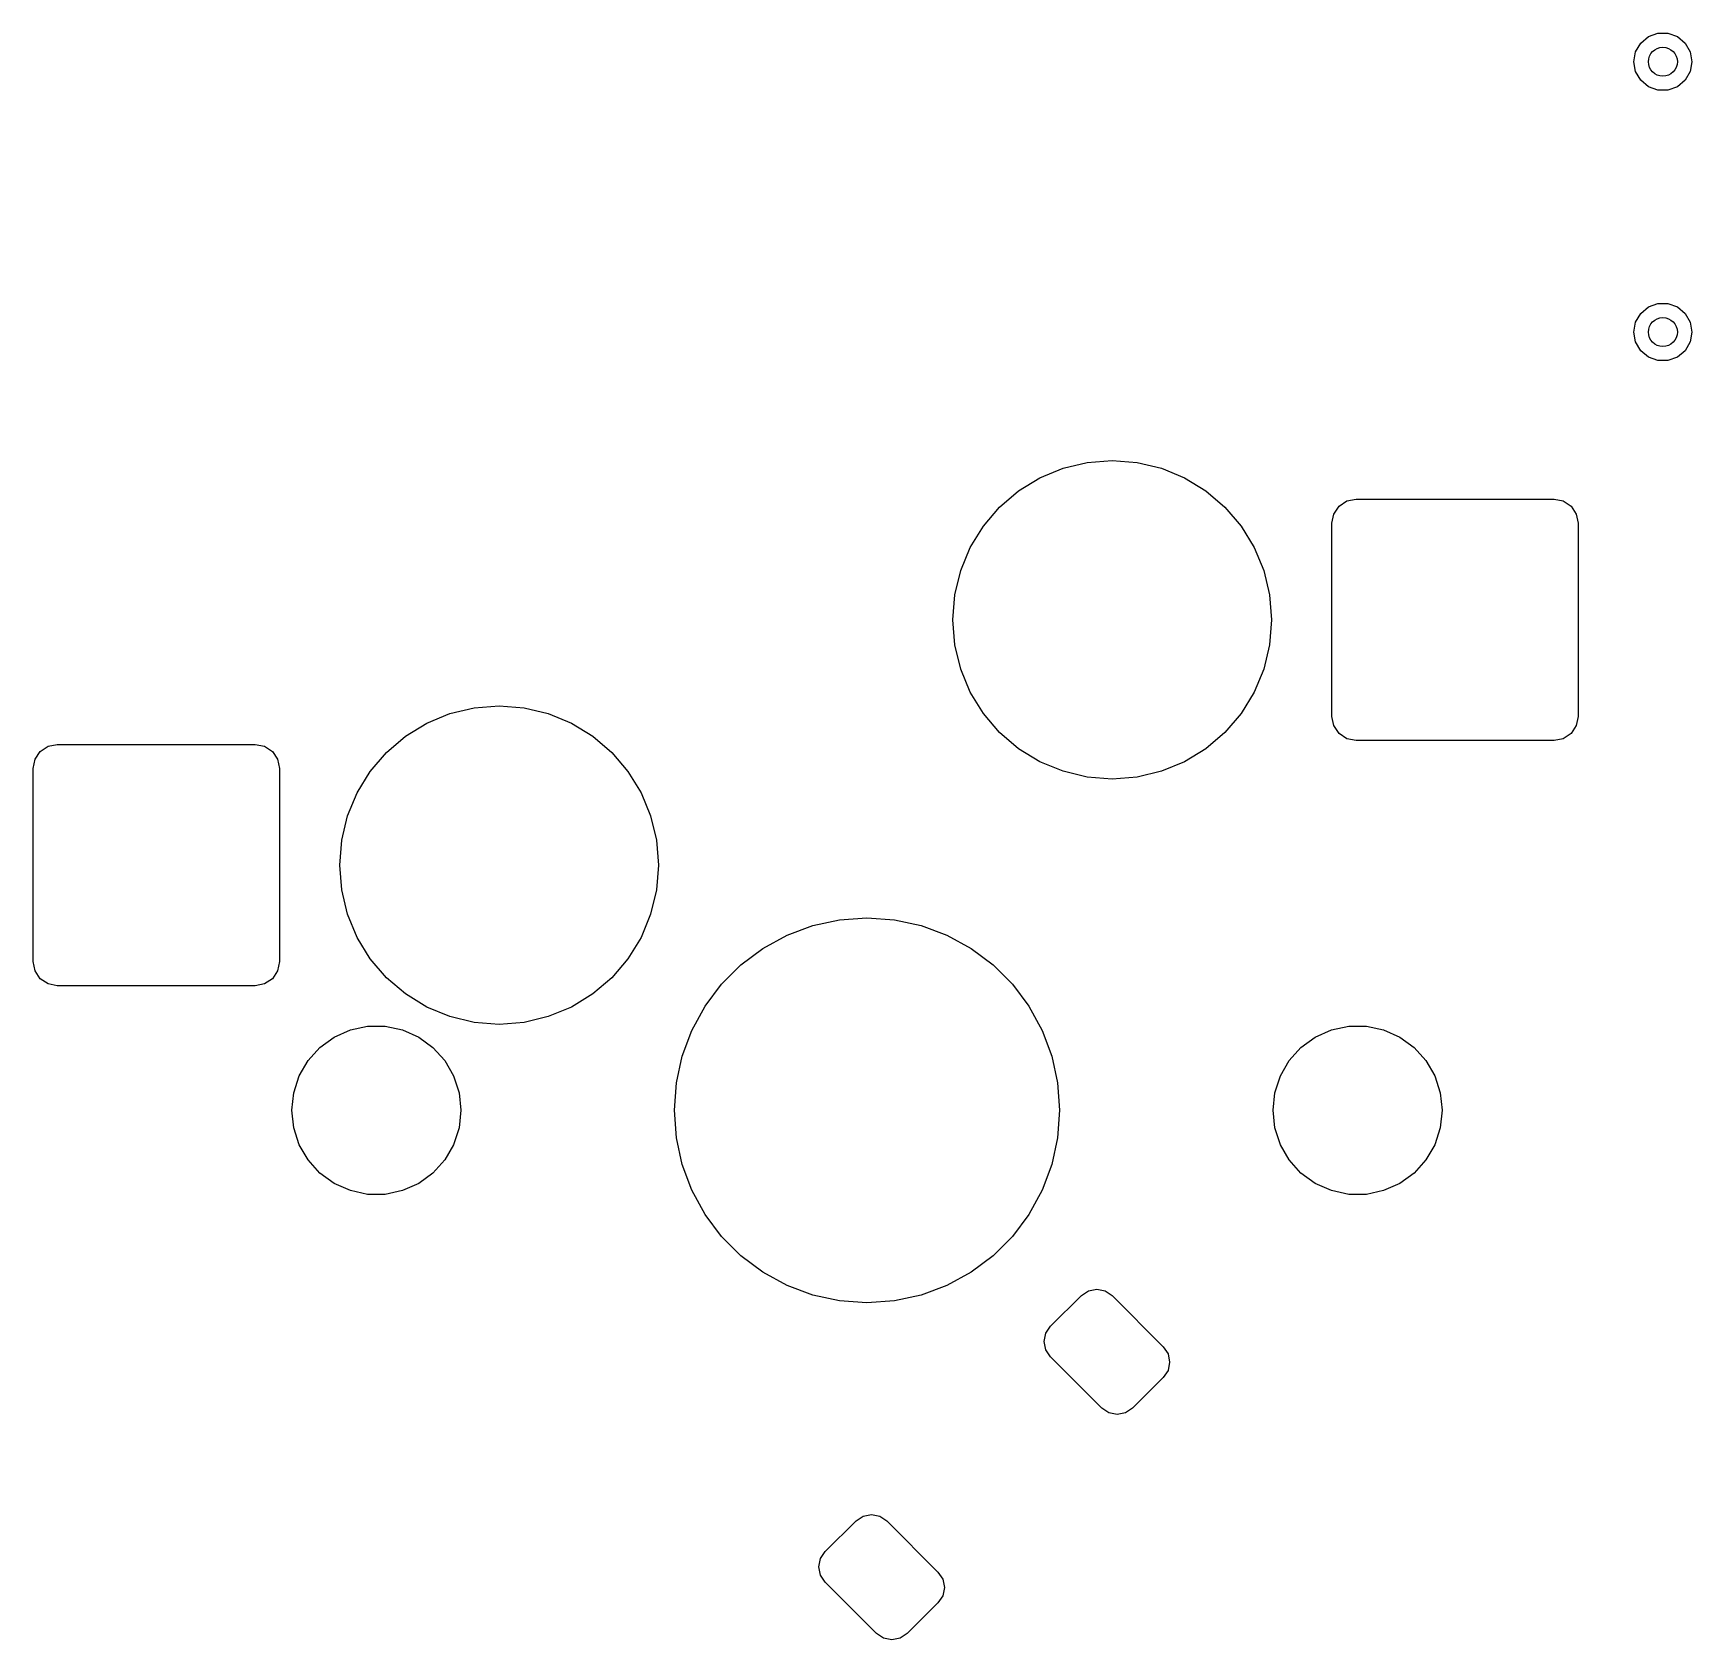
# Model space of a CAD drawing. Extents: x 101 to 518, y -308 to -134.
# Drawn here: x 455.53 to 472.71, y -261.44 to -244.8 of the extents above; entities that cross this region are included whole.
import ezdxf

# ---------------------------------------------------------------- set-up
doc = ezdxf.new("R2010")
doc.units = 0
doc.layers.add('BLACK', color=7, linetype='CONTINUOUS')

msp = doc.modelspace()

# ---------------------------------------------------------------- linework, layer by layer
at = {"layer": 'BLACK', "linetype": 'CONTINUOUS'}
for p, q in [((472.127832, -244.993705), (472.179927, -244.903475)), ((472.179927, -244.903475), (472.25974, -244.836503)), ((472.25974, -244.836503), (472.357646, -244.800869)), ((472.357646, -244.800869), (472.461834, -244.800869)), ((472.461834, -244.800869), (472.55974, -244.836503)), ((472.55974, -244.836503), (472.639553, -244.903475)), ((472.639553, -244.903475), (472.691648, -244.993705)), ((472.10974, -245.096311), (472.127832, -244.993705)), ((472.127832, -245.198917), (472.10974, -245.096311)), ((472.691648, -244.993705), (472.70974, -245.096311)), ((472.70974, -245.096311), (472.691648, -245.198917)), ((472.179927, -245.289147), (472.127832, -245.198917)), ((472.691648, -245.198917), (472.639553, -245.289147)), ((472.25974, -245.356119), (472.179927, -245.289147)), ((472.357646, -245.391753), (472.25974, -245.356119)), ((472.461834, -245.391753), (472.357646, -245.391753)), ((472.55974, -245.356119), (472.461834, -245.391753)), ((472.639553, -245.289147), (472.55974, -245.356119)), ((472.179927, -247.703475), (472.25974, -247.636503)), ((472.25974, -247.636503), (472.357646, -247.600869)), ((472.357646, -247.600869), (472.461834, -247.600869)), ((472.461834, -247.600869), (472.55974, -247.636503)), ((472.55974, -247.636503), (472.639553, -247.703475)), ((472.10974, -247.896311), (472.127832, -247.793705)), ((472.127832, -247.793705), (472.179927, -247.703475)), ((472.639553, -247.703475), (472.691648, -247.793705)), ((472.691648, -247.793705), (472.70974, -247.896311)), ((472.127832, -247.998917), (472.10974, -247.896311)), ((472.179927, -248.089147), (472.127832, -247.998917)), ((472.691648, -247.998917), (472.639553, -248.089147)), ((472.70974, -247.896311), (472.691648, -247.998917)), ((472.25974, -248.156119), (472.179927, -248.089147)), ((472.357646, -248.191753), (472.25974, -248.156119)), ((472.461834, -248.191753), (472.357646, -248.191753)), ((472.55974, -248.156119), (472.461834, -248.191753)), ((472.639553, -248.089147), (472.55974, -248.156119)), ((466.449531, -249.246867), (466.707648, -249.226553)), ((466.707648, -249.226553), (466.965765, -249.246867)), ((465.737802, -249.541675), (465.958564, -249.406392)), ((465.958564, -249.406392), (466.19777, -249.30731)), ((466.19777, -249.30731), (466.449531, -249.246867)), ((466.965765, -249.246867), (467.217526, -249.30731)), ((467.217526, -249.30731), (467.456732, -249.406392)), ((467.456732, -249.406392), (467.677494, -249.541675)), ((465.540922, -249.709827), (465.737802, -249.541675)), ((467.677494, -249.541675), (467.874374, -249.709827)), ((465.37277, -249.906707), (465.540922, -249.709827)), ((467.874374, -249.709827), (468.042526, -249.906707)), ((469.001678, -249.780882), (469.055871, -249.699776)), ((469.055871, -249.699776), (469.136977, -249.645583)), ((469.136977, -249.645583), (469.232648, -249.626553)), ((469.232648, -249.626553), (471.282648, -249.626553)), ((471.282648, -249.626553), (471.378319, -249.645583)), ((471.378319, -249.645583), (471.459425, -249.699776)), ((471.459425, -249.699776), (471.513618, -249.780882)), ((465.237487, -250.127469), (465.37277, -249.906707)), ((468.042526, -249.906707), (468.177809, -250.127469)), ((468.982648, -249.876553), (469.001678, -249.780882)), ((468.982648, -251.876553), (468.982648, -249.876553)), ((471.513618, -249.780882), (471.532648, -249.876553)), ((471.532648, -249.876553), (471.532648, -251.876553)), ((465.138405, -250.366675), (465.237487, -250.127469)), ((468.177809, -250.127469), (468.276891, -250.366675)), ((465.077962, -250.618436), (465.138405, -250.366675)), ((468.276891, -250.366675), (468.337334, -250.618436)), ((465.057648, -250.876553), (465.077962, -250.618436)), ((468.337334, -250.618436), (468.357648, -250.876553)), ((465.077962, -251.13467), (465.057648, -250.876553)), ((468.357648, -250.876553), (468.337334, -251.13467)), ((465.138405, -251.386431), (465.077962, -251.13467)), ((468.337334, -251.13467), (468.276891, -251.386431)), ((465.237487, -251.625637), (465.138405, -251.386431)), ((468.276891, -251.386431), (468.177809, -251.625637)), ((465.37277, -251.846399), (465.237487, -251.625637)), ((468.177809, -251.625637), (468.042526, -251.846399)), ((459.84777, -251.84731), (460.099531, -251.786867)), ((460.099531, -251.786867), (460.357648, -251.766553)), ((460.357648, -251.766553), (460.615765, -251.786867)), ((460.615765, -251.786867), (460.867526, -251.84731)), ((459.387802, -252.081675), (459.608564, -251.946392)), ((459.608564, -251.946392), (459.84777, -251.84731)), ((460.867526, -251.84731), (461.106732, -251.946392)), ((461.106732, -251.946392), (461.327494, -252.081675)), ((465.540922, -252.043279), (465.37277, -251.846399)), ((468.042526, -251.846399), (467.874374, -252.043279)), ((469.001678, -251.972224), (468.982648, -251.876553)), ((469.055871, -252.05333), (469.001678, -251.972224)), ((471.513618, -251.972224), (471.459425, -252.05333)), ((471.532648, -251.876553), (471.513618, -251.972224)), ((459.190922, -252.249827), (459.387802, -252.081675)), ((461.327494, -252.081675), (461.524374, -252.249827)), ((465.737802, -252.211431), (465.540922, -252.043279)), ((467.874374, -252.043279), (467.677494, -252.211431)), ((469.136977, -252.107523), (469.055871, -252.05333)), ((469.232648, -252.126553), (469.136977, -252.107523)), ((471.282648, -252.126553), (469.232648, -252.126553)), ((471.378319, -252.107523), (471.282648, -252.126553)), ((471.459425, -252.05333), (471.378319, -252.107523)), ((455.532648, -252.416553), (455.551678, -252.320882)), ((455.551678, -252.320882), (455.605871, -252.239776)), ((455.605871, -252.239776), (455.686977, -252.185583)), ((455.686977, -252.185583), (455.782648, -252.166553)), ((455.782648, -252.166553), (457.832648, -252.166553)), ((457.832648, -252.166553), (457.928319, -252.185583)), ((457.928319, -252.185583), (458.009425, -252.239776)), ((458.009425, -252.239776), (458.063618, -252.320882)), ((458.063618, -252.320882), (458.082648, -252.416553)), ((459.02277, -252.446707), (459.190922, -252.249827)), ((461.524374, -252.249827), (461.692526, -252.446707)), ((465.958564, -252.346714), (465.737802, -252.211431)), ((467.677494, -252.211431), (467.456732, -252.346714)), ((455.532648, -254.416553), (455.532648, -252.416553)), ((458.082648, -252.416553), (458.082648, -254.416553)), ((458.887487, -252.667469), (459.02277, -252.446707)), ((461.692526, -252.446707), (461.827809, -252.667469)), ((466.19777, -252.445796), (465.958564, -252.346714)), ((466.449531, -252.506239), (466.19777, -252.445796)), ((467.217526, -252.445796), (466.965765, -252.506239)), ((467.456732, -252.346714), (467.217526, -252.445796)), ((458.788405, -252.906675), (458.887487, -252.667469)), ((461.827809, -252.667469), (461.926891, -252.906675)), ((466.707648, -252.526553), (466.449531, -252.506239)), ((466.965765, -252.506239), (466.707648, -252.526553)), ((458.727962, -253.158436), (458.788405, -252.906675)), ((461.926891, -252.906675), (461.987334, -253.158436)), ((458.707648, -253.416553), (458.727962, -253.158436)), ((461.987334, -253.158436), (462.007648, -253.416553)), ((458.727962, -253.67467), (458.707648, -253.416553)), ((462.007648, -253.416553), (461.987334, -253.67467)), ((458.788405, -253.926431), (458.727962, -253.67467)), ((461.987334, -253.67467), (461.926891, -253.926431)), ((458.887487, -254.165637), (458.788405, -253.926431)), ((461.926891, -253.926431), (461.827809, -254.165637)), ((463.339352, -254.142838), (463.605901, -254.04342)), ((463.605901, -254.04342), (463.883886, -253.982948)), ((463.883886, -253.982948), (464.167648, -253.962653)), ((464.167648, -253.962653), (464.45141, -253.982948)), ((464.45141, -253.982948), (464.729395, -254.04342)), ((464.729395, -254.04342), (464.995944, -254.142838)), ((459.02277, -254.386399), (458.887487, -254.165637)), ((461.827809, -254.165637), (461.692526, -254.386399)), ((463.089664, -254.279178), (463.339352, -254.142838)), ((464.995944, -254.142838), (465.245632, -254.279178)), ((459.190922, -254.583279), (459.02277, -254.386399)), ((461.692526, -254.386399), (461.524374, -254.583279)), ((462.861921, -254.449664), (463.089664, -254.279178)), ((465.245632, -254.279178), (465.473375, -254.449664)), ((455.551678, -254.512224), (455.532648, -254.416553)), ((455.605871, -254.59333), (455.551678, -254.512224)), ((458.063618, -254.512224), (458.009425, -254.59333)), ((458.082648, -254.416553), (458.063618, -254.512224)), ((462.660759, -254.650826), (462.861921, -254.449664)), ((465.473375, -254.449664), (465.674537, -254.650826)), ((455.686977, -254.647523), (455.605871, -254.59333)), ((455.782648, -254.666553), (455.686977, -254.647523)), ((457.832648, -254.666553), (455.782648, -254.666553)), ((457.928319, -254.647523), (457.832648, -254.666553)), ((458.009425, -254.59333), (457.928319, -254.647523)), ((459.387802, -254.751431), (459.190922, -254.583279)), ((461.524374, -254.583279), (461.327494, -254.751431)), ((462.490273, -254.878569), (462.660759, -254.650826)), ((465.674537, -254.650826), (465.845023, -254.878569)), ((459.608564, -254.886714), (459.387802, -254.751431)), ((459.84777, -254.985796), (459.608564, -254.886714)), ((461.106732, -254.886714), (460.867526, -254.985796)), ((461.327494, -254.751431), (461.106732, -254.886714)), ((462.353933, -255.128257), (462.490273, -254.878569)), ((465.845023, -254.878569), (465.981363, -255.128257)), ((460.099531, -255.046239), (459.84777, -254.985796)), ((460.357648, -255.066553), (460.099531, -255.046239)), ((460.615765, -255.046239), (460.357648, -255.066553)), ((460.867526, -254.985796), (460.615765, -255.046239)), ((458.502159, -255.306301), (458.650148, -255.198781)), ((458.650148, -255.198781), (458.817258, -255.124379)), ((458.817258, -255.124379), (458.996186, -255.086346)), ((458.996186, -255.086346), (459.17911, -255.086346)), ((459.17911, -255.086346), (459.358038, -255.124379)), ((459.358038, -255.124379), (459.525148, -255.198781)), ((459.525148, -255.198781), (459.673137, -255.306301)), ((462.254515, -255.394806), (462.353933, -255.128257)), ((465.981363, -255.128257), (466.080781, -255.394806)), ((468.662159, -255.306301), (468.810148, -255.198781)), ((468.810148, -255.198781), (468.977258, -255.124379)), ((468.977258, -255.124379), (469.156186, -255.086346)), ((469.156186, -255.086346), (469.33911, -255.086346)), ((469.33911, -255.086346), (469.518038, -255.124379)), ((469.518038, -255.124379), (469.685148, -255.198781)), ((469.685148, -255.198781), (469.833137, -255.306301)), ((458.379758, -255.442241), (458.502159, -255.306301)), ((459.673137, -255.306301), (459.795538, -255.442241)), ((462.194043, -255.672791), (462.254515, -255.394806)), ((466.080781, -255.394806), (466.141253, -255.672791)), ((468.539758, -255.442241), (468.662159, -255.306301)), ((469.833137, -255.306301), (469.955538, -255.442241)), ((458.288296, -255.600658), (458.379758, -255.442241)), ((459.795538, -255.442241), (459.887, -255.600658)), ((468.448296, -255.600658), (468.539758, -255.442241)), ((469.955538, -255.442241), (470.047, -255.600658)), ((458.231769, -255.77463), (458.288296, -255.600658)), ((459.887, -255.600658), (459.943527, -255.77463)), ((462.173748, -255.956553), (462.194043, -255.672791)), ((466.141253, -255.672791), (466.161548, -255.956553)), ((468.391769, -255.77463), (468.448296, -255.600658)), ((470.047, -255.600658), (470.103527, -255.77463)), ((458.212648, -255.956553), (458.231769, -255.77463)), ((459.943527, -255.77463), (459.962648, -255.956553)), ((468.372648, -255.956553), (468.391769, -255.77463)), ((470.103527, -255.77463), (470.122648, -255.956553)), ((458.231769, -256.138476), (458.212648, -255.956553)), ((459.962648, -255.956553), (459.943527, -256.138476)), ((462.194043, -256.240315), (462.173748, -255.956553)), ((466.161548, -255.956553), (466.141253, -256.240315)), ((468.391769, -256.138476), (468.372648, -255.956553)), ((470.122648, -255.956553), (470.103527, -256.138476)), ((458.288296, -256.312448), (458.231769, -256.138476)), ((459.943527, -256.138476), (459.887, -256.312448)), ((462.254515, -256.5183), (462.194043, -256.240315)), ((466.141253, -256.240315), (466.080781, -256.5183)), ((468.448296, -256.312448), (468.391769, -256.138476)), ((470.103527, -256.138476), (470.047, -256.312448)), ((458.379758, -256.470865), (458.288296, -256.312448)), ((459.887, -256.312448), (459.795538, -256.470865)), ((468.539758, -256.470865), (468.448296, -256.312448)), ((470.047, -256.312448), (469.955538, -256.470865)), ((458.502159, -256.606805), (458.379758, -256.470865)), ((458.650148, -256.714325), (458.502159, -256.606805)), ((459.673137, -256.606805), (459.525148, -256.714325)), ((459.795538, -256.470865), (459.673137, -256.606805)), ((462.353933, -256.784849), (462.254515, -256.5183)), ((466.080781, -256.5183), (465.981363, -256.784849)), ((468.662159, -256.606805), (468.539758, -256.470865)), ((468.810148, -256.714325), (468.662159, -256.606805)), ((469.833137, -256.606805), (469.685148, -256.714325)), ((469.955538, -256.470865), (469.833137, -256.606805)), ((458.817258, -256.788727), (458.650148, -256.714325)), ((458.996186, -256.82676), (458.817258, -256.788727)), ((459.358038, -256.788727), (459.17911, -256.82676)), ((459.525148, -256.714325), (459.358038, -256.788727)), ((462.490273, -257.034537), (462.353933, -256.784849)), ((465.981363, -256.784849), (465.845023, -257.034537)), ((468.977258, -256.788727), (468.810148, -256.714325)), ((469.156186, -256.82676), (468.977258, -256.788727)), ((469.518038, -256.788727), (469.33911, -256.82676)), ((469.685148, -256.714325), (469.518038, -256.788727)), ((459.17911, -256.82676), (458.996186, -256.82676)), ((469.33911, -256.82676), (469.156186, -256.82676)), ((462.660759, -257.26228), (462.490273, -257.034537)), ((465.845023, -257.034537), (465.674537, -257.26228)), ((462.861921, -257.463442), (462.660759, -257.26228)), ((465.674537, -257.26228), (465.473375, -257.463442)), ((463.089664, -257.633928), (462.861921, -257.463442)), ((465.473375, -257.463442), (465.245632, -257.633928)), ((463.339352, -257.770268), (463.089664, -257.633928)), ((465.245632, -257.633928), (464.995944, -257.770268)), ((463.605901, -257.869686), (463.339352, -257.770268)), ((464.995944, -257.770268), (464.729395, -257.869686)), ((466.387778, -257.874524), (466.460773, -257.82575)), ((466.460773, -257.82575), (466.546877, -257.808623)), ((466.546877, -257.808623), (466.632981, -257.82575)), ((466.632981, -257.82575), (466.705976, -257.874524)), ((463.883886, -257.930158), (463.605901, -257.869686)), ((464.167648, -257.950453), (463.883886, -257.930158)), ((464.45141, -257.930158), (464.167648, -257.950453)), ((464.729395, -257.869686), (464.45141, -257.930158)), ((466.06958, -258.192722), (466.387778, -257.874524)), ((466.705976, -257.874524), (467.236306, -258.404854)), ((466.003679, -258.351821), (466.020806, -258.265717)), ((466.020806, -258.265717), (466.06958, -258.192722)), ((466.020806, -258.437925), (466.003679, -258.351821)), ((466.06958, -258.51092), (466.020806, -258.437925)), ((466.59991, -259.04125), (466.06958, -258.51092)), ((467.236306, -258.404854), (467.28508, -258.477849)), ((467.28508, -258.477849), (467.302207, -258.563953)), ((467.28508, -258.650057), (467.236306, -258.723052)), ((467.302207, -258.563953), (467.28508, -258.650057)), ((467.236306, -258.723052), (466.918108, -259.04125)), ((466.672905, -259.090024), (466.59991, -259.04125)), ((466.759009, -259.107151), (466.672905, -259.090024)), ((466.845113, -259.090024), (466.759009, -259.107151)), ((466.918108, -259.04125), (466.845113, -259.090024)), ((463.736128, -260.526174), (464.054326, -260.207976)), ((464.054326, -260.207976), (464.127321, -260.159202)), ((464.127321, -260.159202), (464.213425, -260.142075)), ((464.213425, -260.142075), (464.299529, -260.159202)), ((464.299529, -260.159202), (464.372524, -260.207976)), ((464.372524, -260.207976), (464.902854, -260.738306)), ((463.687354, -260.599169), (463.736128, -260.526174)), ((463.670227, -260.685273), (463.687354, -260.599169)), ((463.687354, -260.771377), (463.670227, -260.685273)), ((464.902854, -260.738306), (464.951628, -260.811301)), ((463.736128, -260.844372), (463.687354, -260.771377)), ((464.266458, -261.374702), (463.736128, -260.844372)), ((464.951628, -260.811301), (464.968755, -260.897405)), ((464.968755, -260.897405), (464.951628, -260.983509)), ((464.902854, -261.056504), (464.584656, -261.374702)), ((464.951628, -260.983509), (464.902854, -261.056504)), ((464.339453, -261.423476), (464.266458, -261.374702)), ((464.425557, -261.440603), (464.339453, -261.423476)), ((464.511661, -261.423476), (464.425557, -261.440603)), ((464.584656, -261.374702), (464.511661, -261.423476))]:
    msp.add_line(p, q, dxfattribs=at)
at = {"layer": 'BLACK'}
for centre in [(472.40974, -245.096311), (472.40974, -247.896311)]:
    msp.add_circle(centre, 0.15, dxfattribs=at)

doc.saveas('drawing.dxf')
